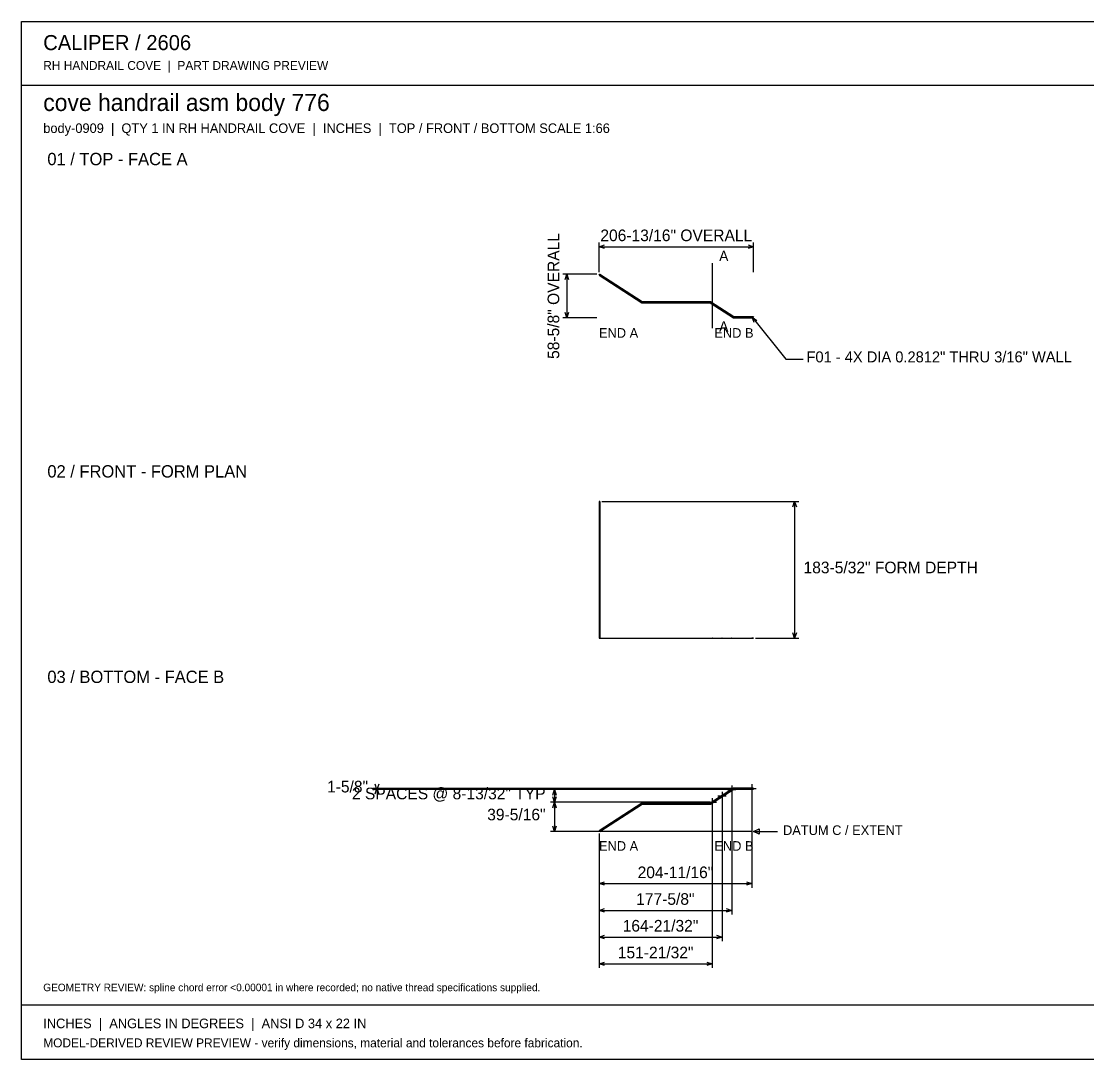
# Model space of a CAD drawing. Header units: inches. Extents: x 31 to 2213, y 31 to 1421.
# Drawn here: x 31 to 1458, y 31 to 1421 of the extents above; entities that cross this region are included whole.
import ezdxf
from ezdxf.enums import TextEntityAlignment as Align

# ---------------------------------------------------------------- set-up
doc = ezdxf.new("R2010")
doc.units = ezdxf.units.IN
doc.header["$MEASUREMENT"] = 0

msp = doc.modelspace()

# ---------------------------------------------------------------- linework, layer by layer
at = {"layer": 'ANNOTATION'}
for p, q in [((804.1, 1085.3), (804.1, 1124.7)), ((804.1, 1119.2), (811.4, 1121.5)), ((804.1, 1119.2), (1010.9, 1119.2)), ((811.4, 1116.9), (804.1, 1119.2)), ((1003.6, 1121.5), (1010.9, 1119.2)), ((1010.9, 1119.2), (1003.6, 1116.9)), ((1010.9, 1085.3), (1010.9, 1124.7)), ((955.7, 1097.2), (955.7, 1010.2)), ((801.3, 1082.6), (755.5, 1082.6)), ((758.7, 1075.2), (761, 1082.6)), ((761, 1082.6), (761, 1023.9)), ((761, 1082.6), (763.3, 1075.2)), ((761, 1023.9), (758.7, 1031.3)), ((763.3, 1031.3), (761, 1023.9)), ((801.3, 1023.9), (755.5, 1023.9)), ((1008.9, 1024.7), (1054.2, 968.9)), ((1011.7, 1017.6), (1008.9, 1024.7)), ((1008.9, 1024.7), (1015.3, 1020.5)), ((1054.2, 968.9), (1077.1, 968.9)), ((808, 778.2), (1071.4, 778.2)), ((1063.6, 770.9), (1065.9, 778.2)), ((1065.9, 778.2), (1065.9, 595.1)), ((1065.9, 778.2), (1068.2, 770.9)), ((1065.9, 595.1), (1063.6, 602.4)), ((1068.2, 602.4), (1065.9, 595.1)), ((1013.7, 595.1), (1071.4, 595.1)), ((507, 392.6), (504.7, 399.9)), ((509.3, 399.9), (507, 392.6)), ((1008.8, 399.7), (1008.8, 388.7)), ((1006, 394.2), (501.5, 394.2)), ((979, 392.6), (501.5, 392.6)), ((504.7, 386.8), (507, 394.2)), ((507, 394.2), (507, 392.6)), ((507, 394.2), (509.3, 386.8)), ((979, 392.6), (739, 392.6)), ((742.2, 385.2), (744.5, 392.6)), ((744.5, 392.6), (744.5, 375.8)), ((744.5, 392.6), (746.8, 385.2)), ((968.7, 389.7), (968.7, 378.7)), ((976.2, 392.6), (987.2, 392.6)), ((981.7, 398.1), (981.7, 387.1)), ((981.7, 389.8), (981.7, 225.5)), ((1003.3, 394.2), (1014.3, 394.2)), ((1008.8, 391.4), (1008.8, 261.3)), ((953, 375.8), (739, 375.8)), ((953, 375.8), (739, 375.8)), ((744.5, 375.8), (742.2, 383.1)), ((742.2, 368.4), (744.5, 375.8)), ((746.8, 383.1), (744.5, 375.8)), ((744.5, 375.8), (744.5, 336.4)), ((744.5, 375.8), (746.8, 368.4)), ((950.2, 375.8), (961.2, 375.8)), ((955.7, 381.3), (955.7, 370.3)), ((955.7, 373), (955.7, 154)), ((963.2, 384.2), (974.2, 384.2)), ((968.7, 381.4), (968.7, 189.8)), ((744.5, 336.4), (742.2, 343.8)), ((746.8, 343.8), (744.5, 336.4)), ((1008.2, 336.4), (739, 336.4)), ((804.1, 333.7), (804.1, 261.3)), ((804.1, 333.7), (804.1, 225.5)), ((804.1, 333.7), (804.1, 189.8)), ((804.1, 333.7), (804.1, 154)), ((1010.9, 336.4), (1018.2, 340.1)), ((1010.9, 336.4), (1043, 336.4)), ((1018.2, 332.8), (1010.9, 336.4)), ((1018.2, 340.1), (1018.2, 332.8)), ((804.1, 266.8), (811.4, 269.1)), ((804.1, 266.8), (1008.8, 266.8)), ((811.4, 264.5), (804.1, 266.8)), ((1001.4, 269.1), (1008.8, 266.8)), ((1008.8, 266.8), (1001.4, 264.5)), ((804.1, 231), (811.4, 233.3)), ((804.1, 231), (981.7, 231)), ((811.4, 228.7), (804.1, 231)), ((974.4, 233.3), (981.7, 231)), ((981.7, 231), (974.4, 228.7)), ((804.1, 195.3), (811.4, 197.6)), ((804.1, 195.3), (968.7, 195.3)), ((811.4, 193), (804.1, 195.3)), ((961.4, 197.6), (968.7, 195.3)), ((968.7, 195.3), (961.4, 193)), ((804.1, 159.5), (811.4, 161.8)), ((804.1, 159.5), (955.7, 159.5)), ((811.4, 157.2), (804.1, 159.5)), ((948.4, 161.8), (955.7, 159.5)), ((955.7, 159.5), (948.4, 157.2))]:
    msp.add_line(p, q, dxfattribs=at)
at = {"layer": 'OUTLINE'}
for p, q in [((31.2, 1420.8), (2212.8, 1420.8)), ((31.2, 31.2), (31.2, 1420.8)), ((31.2, 1335.6), (2212.8, 1335.6)), ((805.1, 1082.6), (804.1, 1081)), ((804.1, 1081), (805.1, 1082.6)), ((804.1, 1081), (804.2, 1080.9)), ((804.1, 1081), (861.3, 1044)), ((805.3, 1082.5), (804.2, 1080.9)), ((804.2, 1080.9), (805.3, 1082.5)), ((804.2, 1080.9), (861.3, 1044)), ((805.1, 1082.6), (861.8, 1045.9)), ((805.3, 1082.5), (805.1, 1082.6)), ((805.3, 1082.5), (861.8, 1045.9)), ((861.3, 1044), (953, 1044)), ((861.3, 1044), (953, 1044)), ((861.8, 1045.9), (953.5, 1045.9)), ((861.8, 1045.9), (953.5, 1045.9)), ((953, 1044), (984, 1023.9)), ((953, 1044), (984, 1023.9)), ((953.5, 1045.9), (984.5, 1025.8)), ((953.5, 1045.9), (984.5, 1025.8)), ((984, 1023.9), (1009.7, 1023.9)), ((984, 1023.9), (1009.7, 1023.9)), ((984.5, 1025.8), (1010.9, 1025.8)), ((984.5, 1025.8), (1010.9, 1025.8)), ((1010.9, 1025.8), (1009.7, 1023.9)), ((1009.7, 1023.9), (1010.9, 1025.8)), ((805.1, 778.2), (804.1, 778.2)), ((804.1, 778.2), (804.2, 778.2)), ((804.1, 778.2), (804.1, 595.1)), ((804.2, 778.2), (804.2, 595.3)), ((804.2, 778.2), (805.3, 778.2)), ((805.1, 778.2), (805.1, 595.1)), ((805.3, 778.2), (805.1, 778.2)), ((805.3, 778.2), (805.3, 595.3)), ((804.1, 595.1), (861.3, 595.1)), ((804.1, 595.1), (805.1, 595.1)), ((804.2, 595.3), (861.3, 595.3)), ((805.3, 595.3), (804.2, 595.3)), ((805.1, 595.1), (861.8, 595.1)), ((805.3, 595.3), (861.8, 595.3)), ((861.3, 595.3), (861.3, 595.1)), ((861.3, 595.3), (953, 595.3)), ((861.3, 595.1), (953, 595.1)), ((861.8, 595.1), (861.8, 595.3)), ((861.8, 595.3), (953.5, 595.3)), ((861.8, 595.1), (953.5, 595.1)), ((953, 595.3), (984, 595.3)), ((953, 595.3), (953, 595.1)), ((953, 595.1), (984, 595.1)), ((953.5, 595.3), (984.5, 595.3)), ((953.5, 595.1), (953.5, 595.3)), ((953.5, 595.1), (984.5, 595.1)), ((955.6, 595.3), (955.6, 595.3)), ((955.6, 595.3), (955.6, 595.3)), ((955.6, 595.3), (955.6, 595.3)), ((955.6, 595.3), (955.6, 595.3)), ((955.6, 595.3), (955.6, 595.3)), ((955.6, 595.3), (955.7, 595.3)), ((955.7, 595.3), (955.6, 595.3)), ((955.6, 595.3), (955.6, 595.3)), ((955.6, 595.3), (955.6, 595.3)), ((955.6, 595.3), (955.6, 595.3)), ((955.6, 595.3), (955.6, 595.3)), ((955.6, 595.3), (955.6, 595.3)), ((955.6, 595.3), (955.6, 595.3)), ((955.6, 595.3), (955.6, 595.3)), ((955.6, 595.3), (955.6, 595.3)), ((955.6, 595.3), (955.6, 595.3)), ((955.6, 595.3), (955.6, 595.3)), ((955.6, 595.3), (955.6, 595.3)), ((955.6, 595.3), (955.6, 595.3)), ((955.6, 595.3), (955.6, 595.3)), ((955.6, 595.3), (955.6, 595.3)), ((955.6, 595.3), (955.6, 595.3)), ((955.6, 595.3), (955.6, 595.3)), ((955.6, 595.3), (955.6, 595.3)), ((955.6, 595.3), (955.6, 595.3)), ((955.6, 595.3), (955.6, 595.3)), ((955.6, 595.3), (955.6, 595.3)), ((955.6, 595.3), (955.6, 595.3)), ((955.6, 595.3), (955.6, 595.3)), ((955.6, 595.3), (955.6, 595.3)), ((955.6, 595.3), (955.6, 595.3)), ((955.6, 595.3), (955.6, 595.3)), ((955.6, 595.3), (955.6, 595.3)), ((955.6, 595.3), (955.6, 595.3)), ((955.6, 595.3), (955.6, 595.3)), ((955.6, 595.3), (955.6, 595.3)), ((955.6, 595.1), (955.6, 595.3)), ((955.6, 595.1), (955.6, 595.1)), ((955.6, 595.1), (955.6, 595.1)), ((955.6, 595.1), (955.6, 595.1)), ((955.6, 595.1), (955.6, 595.1)), ((955.6, 595.1), (955.6, 595.1)), ((955.6, 595.1), (955.6, 595.1)), ((955.6, 595.1), (955.6, 595.1)), ((955.6, 595.1), (955.6, 595.1)), ((955.6, 595.1), (955.6, 595.1)), ((955.6, 595.1), (955.6, 595.1)), ((955.6, 595.1), (955.6, 595.1)), ((955.6, 595.1), (955.6, 595.1)), ((955.6, 595.1), (955.6, 595.1)), ((955.6, 595.1), (955.6, 595.1)), ((955.6, 595.1), (955.6, 595.1)), ((955.6, 595.1), (955.6, 595.1)), ((955.6, 595.1), (955.6, 595.1)), ((955.6, 595.1), (955.6, 595.1)), ((955.6, 595.1), (955.6, 595.1)), ((955.6, 595.1), (955.6, 595.1)), ((955.6, 595.1), (955.6, 595.1)), ((955.6, 595.1), (955.6, 595.1)), ((955.6, 595.1), (955.6, 595.1)), ((955.6, 595.1), (955.6, 595.1)), ((955.6, 595.1), (955.6, 595.1)), ((955.6, 595.1), (955.6, 595.1)), ((955.6, 595.1), (955.6, 595.1)), ((955.6, 595.1), (955.6, 595.1)), ((955.6, 595.1), (955.6, 595.1)), ((955.6, 595.1), (955.7, 595.1)), ((955.7, 595.1), (955.6, 595.1)), ((955.6, 595.1), (955.6, 595.1)), ((955.6, 595.1), (955.6, 595.1)), ((955.6, 595.1), (955.6, 595.1)), ((955.6, 595.1), (955.6, 595.1)), ((955.6, 595.1), (955.6, 595.1)), ((955.7, 595.3), (955.7, 595.3)), ((955.7, 595.3), (955.7, 595.3)), ((955.7, 595.3), (955.7, 595.3)), ((955.7, 595.3), (955.7, 595.3)), ((955.7, 595.3), (955.7, 595.3)), ((955.7, 595.3), (955.7, 595.3)), ((955.7, 595.3), (955.7, 595.3)), ((955.7, 595.3), (955.7, 595.3)), ((955.7, 595.3), (955.7, 595.3)), ((955.7, 595.3), (955.7, 595.3)), ((955.7, 595.3), (955.7, 595.3)), ((955.7, 595.3), (955.7, 595.3)), ((955.7, 595.3), (955.7, 595.3)), ((955.7, 595.3), (955.7, 595.3)), ((955.7, 595.3), (955.7, 595.3)), ((955.7, 595.3), (955.8, 595.3)), ((955.8, 595.3), (955.7, 595.3)), ((955.7, 595.3), (955.7, 595.3)), ((955.7, 595.3), (955.7, 595.3)), ((955.7, 595.3), (955.7, 595.3)), ((955.7, 595.3), (955.7, 595.3)), ((955.7, 595.3), (955.7, 595.3)), ((955.7, 595.3), (955.7, 595.3)), ((955.7, 595.3), (955.7, 595.3)), ((955.7, 595.3), (955.7, 595.3)), ((955.7, 595.3), (955.7, 595.3)), ((955.7, 595.3), (955.7, 595.3)), ((955.7, 595.3), (955.7, 595.3)), ((955.7, 595.3), (955.7, 595.3)), ((955.7, 595.3), (955.7, 595.3)), ((955.7, 595.3), (955.7, 595.3)), ((955.7, 595.1), (955.7, 595.1)), ((955.7, 595.1), (955.7, 595.1)), ((955.7, 595.1), (955.7, 595.1)), ((955.7, 595.1), (955.7, 595.1)), ((955.7, 595.1), (955.7, 595.1)), ((955.7, 595.1), (955.7, 595.1)), ((955.7, 595.1), (955.7, 595.1)), ((955.7, 595.1), (955.7, 595.1)), ((955.7, 595.1), (955.7, 595.1)), ((955.7, 595.1), (955.7, 595.1)), ((955.7, 595.1), (955.7, 595.1)), ((955.7, 595.1), (955.7, 595.1)), ((955.7, 595.1), (955.7, 595.1)), ((955.7, 595.1), (955.7, 595.1)), ((955.7, 595.1), (955.8, 595.1)), ((955.8, 595.1), (955.7, 595.1)), ((955.7, 595.1), (955.7, 595.1)), ((955.7, 595.1), (955.7, 595.1)), ((955.7, 595.1), (955.7, 595.1)), ((955.7, 595.1), (955.7, 595.1)), ((955.7, 595.1), (955.7, 595.1)), ((955.7, 595.1), (955.7, 595.1)), ((955.7, 595.1), (955.7, 595.1)), ((955.7, 595.1), (955.7, 595.1)), ((955.7, 595.1), (955.7, 595.1)), ((955.7, 595.1), (955.7, 595.1)), ((955.7, 595.1), (955.7, 595.1)), ((955.7, 595.1), (955.7, 595.1)), ((955.7, 595.1), (955.7, 595.1)), ((955.7, 595.1), (955.7, 595.1)), ((955.7, 595.1), (955.7, 595.1)), ((955.8, 595.3), (955.8, 595.3)), ((955.8, 595.3), (955.8, 595.3)), ((955.8, 595.3), (955.8, 595.3)), ((955.8, 595.3), (955.8, 595.3)), ((955.8, 595.3), (955.8, 595.3)), ((955.8, 595.3), (955.8, 595.3)), ((955.8, 595.3), (955.8, 595.3)), ((955.8, 595.3), (955.8, 595.3)), ((955.8, 595.3), (955.8, 595.3)), ((955.8, 595.3), (955.8, 595.3)), ((955.8, 595.3), (955.8, 595.3)), ((955.8, 595.3), (955.8, 595.3)), ((955.8, 595.3), (955.8, 595.3)), ((955.8, 595.3), (955.8, 595.3)), ((955.8, 595.3), (955.8, 595.3)), ((955.8, 595.3), (955.8, 595.3)), ((955.8, 595.3), (955.9, 595.3)), ((955.9, 595.3), (955.8, 595.3)), ((955.8, 595.3), (955.8, 595.3)), ((955.8, 595.3), (955.8, 595.3)), ((955.8, 595.3), (955.8, 595.3)), ((955.8, 595.3), (955.8, 595.3)), ((955.8, 595.3), (955.8, 595.3)), ((955.8, 595.3), (955.8, 595.3)), ((955.8, 595.3), (955.8, 595.3)), ((955.8, 595.3), (955.8, 595.3)), ((955.8, 595.3), (955.8, 595.3)), ((955.8, 595.3), (955.8, 595.3)), ((955.8, 595.3), (955.8, 595.3)), ((955.8, 595.3), (955.8, 595.3)), ((955.8, 595.3), (955.8, 595.3)), ((955.8, 595.3), (955.8, 595.3)), ((955.8, 595.3), (955.8, 595.3)), ((955.8, 595.3), (955.8, 595.3)), ((955.8, 595.1), (955.8, 595.1)), ((955.8, 595.1), (955.8, 595.1)), ((955.8, 595.1), (955.8, 595.1)), ((955.8, 595.1), (955.8, 595.1)), ((955.8, 595.1), (955.8, 595.1)), ((955.8, 595.1), (955.8, 595.1)), ((955.8, 595.1), (955.8, 595.1)), ((955.8, 595.1), (955.8, 595.1)), ((955.8, 595.1), (955.8, 595.1)), ((955.8, 595.1), (955.8, 595.1)), ((955.8, 595.1), (955.8, 595.1)), ((955.8, 595.1), (955.8, 595.1)), ((955.8, 595.1), (955.8, 595.1)), ((955.8, 595.1), (955.8, 595.1)), ((955.8, 595.1), (955.8, 595.1)), ((955.8, 595.1), (955.8, 595.1)), ((955.8, 595.1), (955.9, 595.1)), ((955.9, 595.1), (955.8, 595.1)), ((955.8, 595.1), (955.8, 595.1)), ((955.8, 595.1), (955.8, 595.1)), ((955.8, 595.1), (955.8, 595.1)), ((955.8, 595.1), (955.8, 595.1)), ((955.8, 595.1), (955.8, 595.1)), ((955.8, 595.1), (955.8, 595.1)), ((955.8, 595.1), (955.8, 595.1)), ((955.8, 595.1), (955.8, 595.1)), ((955.8, 595.1), (955.8, 595.1)), ((955.8, 595.1), (955.8, 595.1)), ((955.8, 595.1), (955.8, 595.1)), ((955.8, 595.1), (955.8, 595.1)), ((955.8, 595.1), (955.8, 595.1)), ((955.8, 595.1), (955.8, 595.1)), ((955.8, 595.1), (955.8, 595.1)), ((955.8, 595.1), (955.8, 595.1)), ((955.9, 595.3), (955.9, 595.3)), ((955.9, 595.3), (955.9, 595.3)), ((955.9, 595.3), (955.9, 595.3)), ((955.9, 595.3), (955.9, 595.3)), ((955.9, 595.3), (955.9, 595.3)), ((955.9, 595.3), (955.9, 595.3)), ((955.9, 595.3), (955.9, 595.3)), ((955.9, 595.3), (955.9, 595.3)), ((955.9, 595.3), (955.9, 595.3)), ((955.9, 595.3), (955.9, 595.3)), ((955.9, 595.3), (955.9, 595.3)), ((955.9, 595.3), (955.9, 595.3)), ((955.9, 595.3), (955.9, 595.3)), ((955.9, 595.3), (955.9, 595.3)), ((955.9, 595.3), (955.9, 595.3)), ((955.9, 595.3), (955.9, 595.3)), ((955.9, 595.3), (955.9, 595.3)), ((955.9, 595.3), (955.9, 595.3)), ((955.9, 595.3), (955.9, 595.3)), ((955.9, 595.3), (955.9, 595.3)), ((955.9, 595.3), (955.9, 595.3)), ((955.9, 595.3), (955.9, 595.3)), ((955.9, 595.3), (955.9, 595.3)), ((955.9, 595.3), (955.9, 595.3)), ((955.9, 595.3), (955.9, 595.3)), ((955.9, 595.3), (955.9, 595.3)), ((955.9, 595.3), (955.9, 595.3)), ((955.9, 595.1), (955.9, 595.3)), ((955.9, 595.1), (955.9, 595.1)), ((955.9, 595.1), (955.9, 595.1)), ((955.9, 595.1), (955.9, 595.1)), ((955.9, 595.1), (955.9, 595.1)), ((955.9, 595.1), (955.9, 595.1)), ((955.9, 595.1), (955.9, 595.1)), ((955.9, 595.1), (955.9, 595.1)), ((955.9, 595.1), (955.9, 595.1)), ((955.9, 595.1), (955.9, 595.1)), ((955.9, 595.1), (955.9, 595.1)), ((955.9, 595.1), (955.9, 595.1)), ((955.9, 595.1), (955.9, 595.1)), ((955.9, 595.1), (955.9, 595.1)), ((955.9, 595.1), (955.9, 595.1)), ((955.9, 595.1), (955.9, 595.1)), ((955.9, 595.1), (955.9, 595.1)), ((955.9, 595.1), (955.9, 595.1)), ((955.9, 595.1), (955.9, 595.1)), ((955.9, 595.1), (955.9, 595.1)), ((955.9, 595.1), (955.9, 595.1)), ((955.9, 595.1), (955.9, 595.1)), ((955.9, 595.1), (955.9, 595.1)), ((955.9, 595.1), (955.9, 595.1)), ((955.9, 595.1), (955.9, 595.1)), ((955.9, 595.1), (955.9, 595.1)), ((955.9, 595.1), (955.9, 595.1)), ((955.9, 595.1), (955.9, 595.1)), ((968.6, 595.1), (968.6, 595.3)), ((968.7, 595.3), (968.6, 595.3)), ((968.6, 595.3), (968.6, 595.3)), ((968.6, 595.3), (968.6, 595.3)), ((968.6, 595.3), (968.6, 595.3)), ((968.6, 595.3), (968.6, 595.3)), ((968.6, 595.3), (968.6, 595.3)), ((968.6, 595.3), (968.6, 595.3)), ((968.6, 595.3), (968.6, 595.3)), ((968.6, 595.3), (968.6, 595.3)), ((968.6, 595.3), (968.6, 595.3)), ((968.6, 595.3), (968.6, 595.3)), ((968.6, 595.3), (968.6, 595.3)), ((968.6, 595.3), (968.6, 595.3)), ((968.6, 595.3), (968.6, 595.3)), ((968.6, 595.3), (968.6, 595.3)), ((968.6, 595.3), (968.6, 595.3)), ((968.6, 595.3), (968.6, 595.3)), ((968.6, 595.3), (968.6, 595.3)), ((968.6, 595.3), (968.6, 595.3)), ((968.6, 595.3), (968.6, 595.3)), ((968.6, 595.3), (968.6, 595.3)), ((968.6, 595.3), (968.6, 595.3)), ((968.6, 595.3), (968.6, 595.3)), ((968.6, 595.3), (968.6, 595.3)), ((968.6, 595.3), (968.6, 595.3)), ((968.6, 595.3), (968.6, 595.3)), ((968.6, 595.3), (968.6, 595.3)), ((968.6, 595.3), (968.6, 595.3)), ((968.6, 595.3), (968.6, 595.3)), ((968.6, 595.3), (968.6, 595.3)), ((968.6, 595.3), (968.6, 595.3)), ((968.6, 595.3), (968.6, 595.3)), ((968.6, 595.3), (968.6, 595.3)), ((968.6, 595.3), (968.6, 595.3)), ((968.6, 595.3), (968.6, 595.3)), ((968.6, 595.3), (968.6, 595.3)), ((968.6, 595.3), (968.6, 595.3)), ((968.6, 595.3), (968.6, 595.3)), ((968.6, 595.3), (968.6, 595.3)), ((968.6, 595.3), (968.7, 595.3)), ((968.6, 595.1), (968.6, 595.1)), ((968.6, 595.1), (968.6, 595.1)), ((968.6, 595.1), (968.6, 595.1)), ((968.6, 595.1), (968.6, 595.1)), ((968.6, 595.1), (968.6, 595.1)), ((968.6, 595.1), (968.6, 595.1)), ((968.6, 595.1), (968.6, 595.1)), ((968.6, 595.1), (968.6, 595.1)), ((968.6, 595.1), (968.6, 595.1)), ((968.6, 595.1), (968.6, 595.1)), ((968.6, 595.1), (968.6, 595.1)), ((968.6, 595.1), (968.6, 595.1)), ((968.6, 595.1), (968.6, 595.1)), ((968.6, 595.1), (968.6, 595.1)), ((968.6, 595.1), (968.6, 595.1)), ((968.6, 595.1), (968.6, 595.1)), ((968.6, 595.1), (968.6, 595.1)), ((968.6, 595.1), (968.6, 595.1)), ((968.6, 595.1), (968.6, 595.1)), ((968.6, 595.1), (968.6, 595.1)), ((968.6, 595.1), (968.6, 595.1)), ((968.6, 595.1), (968.6, 595.1)), ((968.6, 595.1), (968.6, 595.1)), ((968.6, 595.1), (968.6, 595.1)), ((968.6, 595.1), (968.6, 595.1)), ((968.6, 595.1), (968.6, 595.1)), ((968.6, 595.1), (968.6, 595.1)), ((968.6, 595.1), (968.6, 595.1)), ((968.6, 595.1), (968.6, 595.1)), ((968.6, 595.1), (968.6, 595.1)), ((968.6, 595.1), (968.6, 595.1)), ((968.6, 595.1), (968.7, 595.1)), ((968.7, 595.1), (968.6, 595.1)), ((968.6, 595.1), (968.6, 595.1)), ((968.6, 595.1), (968.6, 595.1)), ((968.6, 595.1), (968.6, 595.1)), ((968.6, 595.1), (968.6, 595.1)), ((968.6, 595.1), (968.6, 595.1)), ((968.6, 595.1), (968.6, 595.1)), ((968.6, 595.1), (968.6, 595.1)), ((968.8, 595.3), (968.7, 595.3)), ((968.7, 595.3), (968.7, 595.3)), ((968.7, 595.3), (968.7, 595.3)), ((968.7, 595.3), (968.7, 595.3)), ((968.7, 595.3), (968.7, 595.3)), ((968.7, 595.3), (968.7, 595.3)), ((968.7, 595.3), (968.7, 595.3)), ((968.7, 595.3), (968.7, 595.3)), ((968.7, 595.3), (968.7, 595.3)), ((968.7, 595.3), (968.7, 595.3)), ((968.7, 595.3), (968.7, 595.3)), ((968.7, 595.3), (968.7, 595.3)), ((968.7, 595.3), (968.7, 595.3)), ((968.7, 595.3), (968.7, 595.3)), ((968.7, 595.3), (968.7, 595.3)), ((968.7, 595.3), (968.7, 595.3)), ((968.7, 595.3), (968.7, 595.3)), ((968.7, 595.3), (968.7, 595.3)), ((968.7, 595.3), (968.7, 595.3)), ((968.7, 595.3), (968.7, 595.3)), ((968.7, 595.3), (968.7, 595.3)), ((968.7, 595.3), (968.7, 595.3)), ((968.7, 595.3), (968.7, 595.3)), ((968.7, 595.3), (968.7, 595.3)), ((968.7, 595.3), (968.7, 595.3)), ((968.7, 595.3), (968.7, 595.3)), ((968.7, 595.3), (968.7, 595.3)), ((968.7, 595.3), (968.7, 595.3)), ((968.7, 595.3), (968.7, 595.3)), ((968.7, 595.3), (968.8, 595.3)), ((968.7, 595.1), (968.7, 595.1)), ((968.7, 595.1), (968.7, 595.1)), ((968.7, 595.1), (968.7, 595.1)), ((968.7, 595.1), (968.7, 595.1)), ((968.7, 595.1), (968.7, 595.1)), ((968.7, 595.1), (968.7, 595.1)), ((968.7, 595.1), (968.7, 595.1)), ((968.7, 595.1), (968.7, 595.1)), ((968.7, 595.1), (968.7, 595.1)), ((968.7, 595.1), (968.7, 595.1)), ((968.7, 595.1), (968.7, 595.1)), ((968.7, 595.1), (968.7, 595.1)), ((968.7, 595.1), (968.7, 595.1)), ((968.7, 595.1), (968.7, 595.1)), ((968.7, 595.1), (968.8, 595.1)), ((968.8, 595.1), (968.7, 595.1)), ((968.7, 595.1), (968.7, 595.1)), ((968.7, 595.1), (968.7, 595.1)), ((968.7, 595.1), (968.7, 595.1)), ((968.7, 595.1), (968.7, 595.1)), ((968.7, 595.1), (968.7, 595.1)), ((968.7, 595.1), (968.7, 595.1)), ((968.7, 595.1), (968.7, 595.1)), ((968.7, 595.1), (968.7, 595.1)), ((968.7, 595.1), (968.7, 595.1)), ((968.7, 595.1), (968.7, 595.1)), ((968.7, 595.1), (968.7, 595.1)), ((968.7, 595.1), (968.7, 595.1)), ((968.7, 595.1), (968.7, 595.1)), ((968.7, 595.1), (968.7, 595.1)), ((968.8, 595.1), (968.8, 595.3)), ((968.8, 595.3), (968.8, 595.3)), ((968.8, 595.3), (968.8, 595.3)), ((968.8, 595.3), (968.8, 595.3)), ((968.8, 595.3), (968.8, 595.3)), ((968.8, 595.3), (968.8, 595.3)), ((968.8, 595.3), (968.8, 595.3)), ((968.8, 595.3), (968.8, 595.3)), ((968.8, 595.3), (968.8, 595.3)), ((968.8, 595.3), (968.8, 595.3)), ((968.8, 595.3), (968.8, 595.3)), ((968.8, 595.3), (968.8, 595.3)), ((968.8, 595.3), (968.8, 595.3)), ((968.8, 595.3), (968.8, 595.3)), ((968.8, 595.3), (968.8, 595.3)), ((968.8, 595.3), (968.8, 595.3)), ((968.8, 595.3), (968.8, 595.3)), ((968.8, 595.3), (968.8, 595.3)), ((968.8, 595.3), (968.8, 595.3)), ((968.8, 595.3), (968.8, 595.3)), ((968.8, 595.3), (968.8, 595.3)), ((968.8, 595.3), (968.8, 595.3)), ((968.8, 595.3), (968.8, 595.3)), ((968.8, 595.3), (968.8, 595.3)), ((968.8, 595.3), (968.8, 595.3)), ((968.8, 595.3), (968.8, 595.3)), ((968.8, 595.3), (968.8, 595.3)), ((968.8, 595.3), (968.8, 595.3)), ((968.8, 595.3), (968.8, 595.3)), ((968.8, 595.3), (968.8, 595.3)), ((968.8, 595.3), (968.8, 595.3)), ((968.8, 595.3), (968.8, 595.3)), ((968.8, 595.3), (968.8, 595.3)), ((968.8, 595.3), (968.8, 595.3)), ((968.8, 595.3), (968.8, 595.3)), ((968.8, 595.3), (968.9, 595.3)), ((968.9, 595.3), (968.8, 595.3)), ((968.8, 595.1), (968.8, 595.1)), ((968.8, 595.1), (968.8, 595.1)), ((968.8, 595.1), (968.8, 595.1)), ((968.8, 595.1), (968.8, 595.1)), ((968.8, 595.1), (968.8, 595.1)), ((968.8, 595.1), (968.8, 595.1)), ((968.8, 595.1), (968.8, 595.1)), ((968.8, 595.1), (968.8, 595.1)), ((968.8, 595.1), (968.8, 595.1)), ((968.8, 595.1), (968.8, 595.1)), ((968.8, 595.1), (968.8, 595.1)), ((968.8, 595.1), (968.8, 595.1)), ((968.8, 595.1), (968.8, 595.1)), ((968.8, 595.1), (968.8, 595.1)), ((968.8, 595.1), (968.8, 595.1)), ((968.8, 595.1), (968.8, 595.1)), ((968.8, 595.1), (968.8, 595.1)), ((968.8, 595.1), (968.9, 595.1)), ((968.9, 595.1), (968.8, 595.1)), ((968.8, 595.1), (968.8, 595.1)), ((968.8, 595.1), (968.8, 595.1)), ((968.8, 595.1), (968.8, 595.1)), ((968.8, 595.1), (968.8, 595.1)), ((968.8, 595.1), (968.8, 595.1)), ((968.8, 595.1), (968.8, 595.1)), ((968.8, 595.1), (968.8, 595.1)), ((968.8, 595.1), (968.8, 595.1)), ((968.8, 595.1), (968.8, 595.1)), ((968.8, 595.1), (968.8, 595.1)), ((968.8, 595.1), (968.8, 595.1)), ((968.8, 595.1), (968.8, 595.1)), ((968.8, 595.1), (968.8, 595.1)), ((968.8, 595.1), (968.8, 595.1)), ((968.8, 595.1), (968.8, 595.1)), ((968.8, 595.1), (968.8, 595.1)), ((968.8, 595.1), (968.8, 595.1)), ((968.9, 595.3), (968.9, 595.3)), ((968.9, 595.3), (968.9, 595.3)), ((968.9, 595.3), (968.9, 595.3)), ((968.9, 595.3), (968.9, 595.3)), ((968.9, 595.3), (968.9, 595.3)), ((968.9, 595.3), (968.9, 595.3)), ((968.9, 595.3), (968.9, 595.3)), ((968.9, 595.3), (968.9, 595.3)), ((968.9, 595.3), (968.9, 595.3)), ((968.9, 595.3), (968.9, 595.3)), ((968.9, 595.3), (968.9, 595.3)), ((968.9, 595.3), (968.9, 595.3)), ((968.9, 595.3), (968.9, 595.3)), ((968.9, 595.3), (968.9, 595.3)), ((968.9, 595.3), (968.9, 595.3)), ((968.9, 595.3), (968.9, 595.3)), ((968.9, 595.3), (968.9, 595.3)), ((968.9, 595.3), (968.9, 595.3)), ((968.9, 595.3), (968.9, 595.3)), ((968.9, 595.3), (968.9, 595.3)), ((968.9, 595.3), (968.9, 595.3)), ((968.9, 595.3), (968.9, 595.3)), ((968.9, 595.1), (968.9, 595.1)), ((968.9, 595.1), (968.9, 595.1)), ((968.9, 595.1), (968.9, 595.1)), ((968.9, 595.1), (968.9, 595.1)), ((968.9, 595.1), (968.9, 595.1)), ((968.9, 595.1), (968.9, 595.1)), ((968.9, 595.1), (968.9, 595.1)), ((968.9, 595.1), (968.9, 595.1)), ((968.9, 595.1), (968.9, 595.1)), ((968.9, 595.1), (968.9, 595.1)), ((968.9, 595.1), (968.9, 595.1)), ((968.9, 595.1), (968.9, 595.1)), ((968.9, 595.1), (968.9, 595.1)), ((968.9, 595.1), (968.9, 595.1)), ((968.9, 595.1), (968.9, 595.1)), ((968.9, 595.1), (968.9, 595.1)), ((968.9, 595.1), (968.9, 595.1)), ((968.9, 595.1), (968.9, 595.1)), ((968.9, 595.1), (968.9, 595.1)), ((968.9, 595.1), (968.9, 595.1)), ((968.9, 595.1), (968.9, 595.1)), ((968.9, 595.1), (968.9, 595.1)), ((981.6, 595.1), (981.6, 595.3)), ((981.7, 595.3), (981.6, 595.3)), ((981.6, 595.3), (981.6, 595.3)), ((981.6, 595.3), (981.6, 595.3)), ((981.6, 595.3), (981.6, 595.3)), ((981.6, 595.3), (981.6, 595.3)), ((981.6, 595.3), (981.6, 595.3)), ((981.6, 595.3), (981.6, 595.3)), ((981.6, 595.3), (981.6, 595.3)), ((981.6, 595.3), (981.6, 595.3)), ((981.6, 595.3), (981.6, 595.3)), ((981.6, 595.3), (981.6, 595.3)), ((981.6, 595.3), (981.6, 595.3)), ((981.6, 595.3), (981.6, 595.3)), ((981.6, 595.3), (981.6, 595.3)), ((981.6, 595.3), (981.6, 595.3)), ((981.6, 595.3), (981.6, 595.3)), ((981.6, 595.3), (981.6, 595.3)), ((981.6, 595.3), (981.6, 595.3)), ((981.6, 595.3), (981.6, 595.3)), ((981.6, 595.3), (981.6, 595.3)), ((981.6, 595.3), (981.6, 595.3)), ((981.6, 595.3), (981.6, 595.3)), ((981.6, 595.3), (981.6, 595.3)), ((981.6, 595.3), (981.6, 595.3)), ((981.6, 595.3), (981.6, 595.3)), ((981.6, 595.3), (981.6, 595.3)), ((981.6, 595.3), (981.6, 595.3)), ((981.6, 595.3), (981.6, 595.3)), ((981.6, 595.3), (981.6, 595.3)), ((981.6, 595.3), (981.6, 595.3)), ((981.6, 595.3), (981.6, 595.3)), ((981.6, 595.3), (981.6, 595.3)), ((981.6, 595.3), (981.6, 595.3)), ((981.6, 595.3), (981.6, 595.3)), ((981.6, 595.3), (981.6, 595.3)), ((981.6, 595.3), (981.6, 595.3)), ((981.6, 595.3), (981.6, 595.3)), ((981.6, 595.3), (981.6, 595.3)), ((981.6, 595.3), (981.6, 595.3)), ((981.6, 595.3), (981.6, 595.3)), ((981.6, 595.3), (981.6, 595.3)), ((981.6, 595.3), (981.6, 595.3)), ((981.6, 595.3), (981.7, 595.3)), ((981.6, 595.1), (981.6, 595.1)), ((981.6, 595.1), (981.6, 595.1)), ((981.6, 595.1), (981.6, 595.1)), ((981.6, 595.1), (981.6, 595.1)), ((981.6, 595.1), (981.6, 595.1)), ((981.6, 595.1), (981.6, 595.1)), ((981.6, 595.1), (981.6, 595.1)), ((981.6, 595.1), (981.6, 595.1)), ((981.6, 595.1), (981.6, 595.1)), ((981.6, 595.1), (981.6, 595.1)), ((981.6, 595.1), (981.6, 595.1)), ((981.6, 595.1), (981.6, 595.1)), ((981.6, 595.1), (981.6, 595.1)), ((981.6, 595.1), (981.6, 595.1)), ((981.6, 595.1), (981.6, 595.1)), ((981.6, 595.1), (981.6, 595.1)), ((981.6, 595.1), (981.6, 595.1)), ((981.6, 595.1), (981.6, 595.1)), ((981.6, 595.1), (981.6, 595.1)), ((981.6, 595.1), (981.6, 595.1)), ((981.6, 595.1), (981.6, 595.1)), ((981.6, 595.1), (981.6, 595.1)), ((981.6, 595.1), (981.6, 595.1)), ((981.6, 595.1), (981.6, 595.1)), ((981.6, 595.1), (981.6, 595.1)), ((981.6, 595.1), (981.6, 595.1)), ((981.6, 595.1), (981.6, 595.1)), ((981.6, 595.1), (981.6, 595.1)), ((981.6, 595.1), (981.6, 595.1)), ((981.6, 595.1), (981.6, 595.1)), ((981.6, 595.1), (981.6, 595.1)), ((981.6, 595.1), (981.6, 595.1)), ((981.6, 595.1), (981.7, 595.1)), ((981.7, 595.1), (981.6, 595.1)), ((981.6, 595.1), (981.6, 595.1)), ((981.6, 595.1), (981.6, 595.1)), ((981.6, 595.1), (981.6, 595.1)), ((981.6, 595.1), (981.6, 595.1)), ((981.6, 595.1), (981.6, 595.1)), ((981.6, 595.1), (981.6, 595.1)), ((981.6, 595.1), (981.6, 595.1)), ((981.6, 595.1), (981.6, 595.1)), ((981.6, 595.1), (981.6, 595.1)), ((981.8, 595.3), (981.7, 595.3)), ((981.7, 595.3), (981.7, 595.3)), ((981.7, 595.3), (981.7, 595.3)), ((981.7, 595.3), (981.7, 595.3)), ((981.7, 595.3), (981.7, 595.3)), ((981.7, 595.3), (981.7, 595.3)), ((981.7, 595.3), (981.7, 595.3)), ((981.7, 595.3), (981.7, 595.3)), ((981.7, 595.3), (981.7, 595.3)), ((981.7, 595.3), (981.7, 595.3)), ((981.7, 595.3), (981.7, 595.3)), ((981.7, 595.3), (981.7, 595.3)), ((981.7, 595.3), (981.7, 595.3)), ((981.7, 595.3), (981.7, 595.3)), ((981.7, 595.3), (981.7, 595.3)), ((981.7, 595.3), (981.7, 595.3)), ((981.7, 595.3), (981.7, 595.3)), ((981.7, 595.3), (981.7, 595.3)), ((981.7, 595.3), (981.7, 595.3)), ((981.7, 595.3), (981.7, 595.3)), ((981.7, 595.3), (981.7, 595.3)), ((981.7, 595.3), (981.7, 595.3)), ((981.7, 595.3), (981.7, 595.3)), ((981.7, 595.3), (981.7, 595.3)), ((981.7, 595.3), (981.7, 595.3)), ((981.7, 595.3), (981.7, 595.3)), ((981.7, 595.3), (981.7, 595.3)), ((981.7, 595.3), (981.7, 595.3)), ((981.7, 595.3), (981.7, 595.3)), ((981.7, 595.3), (981.8, 595.3)), ((981.7, 595.1), (981.7, 595.1)), ((981.7, 595.1), (981.7, 595.1)), ((981.7, 595.1), (981.7, 595.1)), ((981.7, 595.1), (981.7, 595.1)), ((981.7, 595.1), (981.7, 595.1)), ((981.7, 595.1), (981.7, 595.1)), ((981.7, 595.1), (981.7, 595.1)), ((981.7, 595.1), (981.7, 595.1)), ((981.7, 595.1), (981.7, 595.1)), ((981.7, 595.1), (981.7, 595.1)), ((981.7, 595.1), (981.7, 595.1)), ((981.7, 595.1), (981.7, 595.1)), ((981.7, 595.1), (981.7, 595.1)), ((981.7, 595.1), (981.7, 595.1)), ((981.7, 595.1), (981.8, 595.1)), ((981.8, 595.1), (981.7, 595.1)), ((981.7, 595.1), (981.7, 595.1)), ((981.7, 595.1), (981.7, 595.1)), ((981.7, 595.1), (981.7, 595.1)), ((981.7, 595.1), (981.7, 595.1)), ((981.7, 595.1), (981.7, 595.1)), ((981.7, 595.1), (981.7, 595.1)), ((981.7, 595.1), (981.7, 595.1)), ((981.7, 595.1), (981.7, 595.1)), ((981.7, 595.1), (981.7, 595.1)), ((981.7, 595.1), (981.7, 595.1)), ((981.7, 595.1), (981.7, 595.1)), ((981.7, 595.1), (981.7, 595.1)), ((981.7, 595.1), (981.7, 595.1)), ((981.7, 595.1), (981.7, 595.1)), ((981.8, 595.3), (981.8, 595.3)), ((981.8, 595.3), (981.8, 595.3)), ((981.8, 595.3), (981.8, 595.3)), ((981.8, 595.3), (981.8, 595.3)), ((981.8, 595.3), (981.8, 595.3)), ((981.8, 595.3), (981.8, 595.3)), ((981.8, 595.3), (981.8, 595.3)), ((981.8, 595.3), (981.8, 595.3)), ((981.8, 595.3), (981.8, 595.3)), ((981.8, 595.3), (981.8, 595.3)), ((981.8, 595.3), (981.8, 595.3)), ((981.8, 595.3), (981.8, 595.3)), ((981.8, 595.3), (981.8, 595.3)), ((981.8, 595.3), (981.8, 595.3)), ((981.8, 595.3), (981.8, 595.3)), ((981.8, 595.3), (981.8, 595.3)), ((981.8, 595.3), (981.8, 595.3)), ((981.8, 595.3), (981.8, 595.3)), ((981.8, 595.3), (981.8, 595.3)), ((981.8, 595.3), (981.8, 595.3)), ((981.8, 595.3), (981.8, 595.3)), ((981.8, 595.3), (981.8, 595.3)), ((981.8, 595.3), (981.8, 595.3)), ((981.8, 595.3), (981.8, 595.3)), ((981.8, 595.3), (981.8, 595.3)), ((981.8, 595.3), (981.8, 595.3)), ((981.8, 595.3), (981.8, 595.3)), ((981.8, 595.3), (981.8, 595.3)), ((981.8, 595.3), (981.8, 595.3)), ((981.8, 595.3), (981.8, 595.3)), ((981.8, 595.3), (981.8, 595.3)), ((981.8, 595.3), (981.8, 595.3)), ((981.8, 595.3), (981.8, 595.3)), ((981.8, 595.3), (981.8, 595.3)), ((981.8, 595.3), (981.8, 595.3)), ((981.8, 595.3), (981.9, 595.3)), ((981.9, 595.3), (981.8, 595.3)), ((981.8, 595.3), (981.8, 595.3)), ((981.8, 595.3), (981.8, 595.3)), ((981.8, 595.3), (981.8, 595.3)), ((981.8, 595.1), (981.8, 595.3)), ((981.8, 595.1), (981.8, 595.1)), ((981.8, 595.1), (981.8, 595.1)), ((981.8, 595.1), (981.8, 595.1)), ((981.8, 595.1), (981.8, 595.1)), ((981.8, 595.1), (981.8, 595.1)), ((981.8, 595.1), (981.8, 595.1)), ((981.8, 595.1), (981.8, 595.1)), ((981.8, 595.1), (981.8, 595.1)), ((981.8, 595.1), (981.8, 595.1)), ((981.8, 595.1), (981.8, 595.1)), ((981.8, 595.1), (981.8, 595.1)), ((981.8, 595.1), (981.8, 595.1)), ((981.8, 595.1), (981.8, 595.1)), ((981.8, 595.1), (981.8, 595.1)), ((981.8, 595.1), (981.8, 595.1)), ((981.8, 595.1), (981.8, 595.1)), ((981.8, 595.1), (981.8, 595.1)), ((981.8, 595.1), (981.8, 595.1)), ((981.8, 595.1), (981.8, 595.1)), ((981.8, 595.1), (981.9, 595.1)), ((981.9, 595.1), (981.8, 595.1)), ((981.8, 595.1), (981.8, 595.1)), ((981.8, 595.1), (981.8, 595.1)), ((981.8, 595.1), (981.8, 595.1)), ((981.8, 595.1), (981.8, 595.1)), ((981.8, 595.1), (981.8, 595.1)), ((981.8, 595.1), (981.8, 595.1)), ((981.8, 595.1), (981.8, 595.1)), ((981.8, 595.1), (981.8, 595.1)), ((981.8, 595.1), (981.8, 595.1)), ((981.8, 595.1), (981.8, 595.1)), ((981.8, 595.1), (981.8, 595.1)), ((981.8, 595.1), (981.8, 595.1)), ((981.8, 595.1), (981.8, 595.1)), ((981.8, 595.1), (981.8, 595.1)), ((981.8, 595.1), (981.8, 595.1)), ((981.8, 595.1), (981.8, 595.1)), ((981.8, 595.1), (981.8, 595.1)), ((981.8, 595.1), (981.8, 595.1)), ((981.8, 595.1), (981.8, 595.1)), ((981.9, 595.3), (981.9, 595.3)), ((981.9, 595.3), (981.9, 595.3)), ((981.9, 595.3), (981.9, 595.3)), ((981.9, 595.3), (981.9, 595.3)), ((981.9, 595.3), (981.9, 595.3)), ((981.9, 595.3), (981.9, 595.3)), ((981.9, 595.3), (981.9, 595.3)), ((981.9, 595.3), (981.9, 595.3)), ((981.9, 595.3), (981.9, 595.3)), ((981.9, 595.3), (981.9, 595.3)), ((981.9, 595.3), (981.9, 595.3)), ((981.9, 595.3), (981.9, 595.3)), ((981.9, 595.3), (981.9, 595.3)), ((981.9, 595.3), (981.9, 595.3)), ((981.9, 595.3), (981.9, 595.3)), ((981.9, 595.1), (981.9, 595.1)), ((981.9, 595.1), (981.9, 595.1)), ((981.9, 595.1), (981.9, 595.1)), ((981.9, 595.1), (981.9, 595.1)), ((981.9, 595.1), (981.9, 595.1)), ((981.9, 595.1), (981.9, 595.1)), ((981.9, 595.1), (981.9, 595.1)), ((981.9, 595.1), (981.9, 595.1)), ((981.9, 595.1), (981.9, 595.1)), ((981.9, 595.1), (981.9, 595.1)), ((981.9, 595.1), (981.9, 595.1)), ((981.9, 595.1), (981.9, 595.1)), ((981.9, 595.1), (981.9, 595.1)), ((981.9, 595.1), (981.9, 595.1)), ((981.9, 595.1), (981.9, 595.1)), ((984, 595.3), (984, 595.1)), ((984, 595.3), (1009.7, 595.3)), ((984, 595.1), (1009.7, 595.1)), ((984.5, 595.3), (1010.9, 595.3)), ((984.5, 595.1), (984.5, 595.3)), ((984.5, 595.1), (1010.9, 595.1)), ((1008.7, 595.3), (1008.6, 595.3)), ((1008.6, 595.3), (1008.6, 595.3)), ((1008.6, 595.3), (1008.6, 595.3)), ((1008.6, 595.3), (1008.6, 595.3)), ((1008.6, 595.3), (1008.6, 595.3)), ((1008.6, 595.3), (1008.6, 595.3)), ((1008.6, 595.3), (1008.6, 595.3)), ((1008.6, 595.3), (1008.6, 595.3)), ((1008.6, 595.3), (1008.6, 595.3)), ((1008.6, 595.3), (1008.6, 595.3)), ((1008.6, 595.3), (1008.6, 595.3)), ((1008.6, 595.3), (1008.6, 595.3)), ((1008.6, 595.3), (1008.6, 595.3)), ((1008.6, 595.3), (1008.6, 595.3)), ((1008.6, 595.3), (1008.6, 595.3)), ((1008.6, 595.3), (1008.6, 595.3)), ((1008.6, 595.3), (1008.6, 595.3)), ((1008.6, 595.3), (1008.6, 595.3)), ((1008.6, 595.3), (1008.6, 595.3)), ((1008.6, 595.3), (1008.7, 595.3)), ((1008.7, 595.1), (1008.6, 595.1)), ((1008.6, 595.1), (1008.6, 595.1)), ((1008.6, 595.1), (1008.6, 595.1)), ((1008.6, 595.1), (1008.6, 595.1)), ((1008.6, 595.1), (1008.6, 595.1)), ((1008.6, 595.1), (1008.6, 595.1)), ((1008.6, 595.1), (1008.6, 595.1)), ((1008.6, 595.1), (1008.6, 595.1)), ((1008.6, 595.1), (1008.6, 595.1)), ((1008.6, 595.1), (1008.6, 595.1)), ((1008.6, 595.1), (1008.6, 595.1)), ((1008.6, 595.1), (1008.6, 595.1)), ((1008.6, 595.1), (1008.6, 595.1)), ((1008.6, 595.1), (1008.6, 595.1)), ((1008.6, 595.1), (1008.6, 595.1)), ((1008.6, 595.1), (1008.6, 595.1)), ((1008.6, 595.1), (1008.6, 595.1)), ((1008.6, 595.1), (1008.6, 595.1)), ((1008.6, 595.1), (1008.6, 595.1)), ((1008.6, 595.1), (1008.7, 595.1)), ((1008.7, 595.1), (1008.7, 595.3)), ((1008.7, 595.3), (1008.7, 595.3)), ((1008.7, 595.3), (1008.7, 595.3)), ((1008.7, 595.3), (1008.7, 595.3)), ((1008.7, 595.3), (1008.7, 595.3)), ((1008.7, 595.3), (1008.7, 595.3)), ((1008.7, 595.3), (1008.7, 595.3)), ((1008.7, 595.3), (1008.7, 595.3)), ((1008.7, 595.3), (1008.7, 595.3)), ((1008.7, 595.3), (1008.7, 595.3)), ((1008.7, 595.3), (1008.7, 595.3)), ((1008.7, 595.3), (1008.7, 595.3)), ((1008.7, 595.3), (1008.7, 595.3)), ((1008.7, 595.3), (1008.7, 595.3)), ((1008.7, 595.3), (1008.7, 595.3)), ((1008.7, 595.3), (1008.7, 595.3)), ((1008.7, 595.3), (1008.7, 595.3)), ((1008.7, 595.3), (1008.8, 595.3)), ((1008.8, 595.3), (1008.7, 595.3)), ((1008.7, 595.3), (1008.7, 595.3)), ((1008.7, 595.3), (1008.7, 595.3)), ((1008.7, 595.3), (1008.7, 595.3)), ((1008.7, 595.3), (1008.7, 595.3)), ((1008.7, 595.3), (1008.7, 595.3)), ((1008.7, 595.3), (1008.7, 595.3)), ((1008.7, 595.3), (1008.7, 595.3)), ((1008.7, 595.3), (1008.7, 595.3)), ((1008.7, 595.3), (1008.7, 595.3)), ((1008.7, 595.3), (1008.7, 595.3)), ((1008.7, 595.3), (1008.7, 595.3)), ((1008.7, 595.3), (1008.7, 595.3)), ((1008.7, 595.3), (1008.7, 595.3)), ((1008.7, 595.3), (1008.7, 595.3)), ((1008.7, 595.3), (1008.7, 595.3)), ((1008.7, 595.3), (1008.7, 595.3)), ((1008.7, 595.3), (1008.7, 595.3)), ((1008.7, 595.3), (1008.7, 595.3)), ((1008.7, 595.3), (1008.7, 595.3)), ((1008.8, 595.1), (1008.7, 595.1)), ((1008.7, 595.1), (1008.7, 595.1)), ((1008.7, 595.1), (1008.7, 595.1)), ((1008.7, 595.1), (1008.7, 595.1)), ((1008.7, 595.1), (1008.7, 595.1)), ((1008.7, 595.1), (1008.7, 595.1)), ((1008.7, 595.1), (1008.7, 595.1)), ((1008.7, 595.1), (1008.7, 595.1)), ((1008.7, 595.1), (1008.7, 595.1)), ((1008.7, 595.1), (1008.7, 595.1)), ((1008.7, 595.1), (1008.7, 595.1)), ((1008.7, 595.1), (1008.7, 595.1)), ((1008.7, 595.1), (1008.7, 595.1)), ((1008.7, 595.1), (1008.7, 595.1)), ((1008.7, 595.1), (1008.7, 595.1)), ((1008.7, 595.1), (1008.7, 595.1)), ((1008.7, 595.1), (1008.7, 595.1)), ((1008.7, 595.1), (1008.7, 595.1)), ((1008.7, 595.1), (1008.7, 595.1)), ((1008.7, 595.1), (1008.7, 595.1)), ((1008.7, 595.1), (1008.7, 595.1)), ((1008.7, 595.1), (1008.7, 595.1)), ((1008.7, 595.1), (1008.7, 595.1)), ((1008.7, 595.1), (1008.7, 595.1)), ((1008.7, 595.1), (1008.7, 595.1)), ((1008.7, 595.1), (1008.7, 595.1)), ((1008.7, 595.1), (1008.7, 595.1)), ((1008.7, 595.1), (1008.7, 595.1)), ((1008.7, 595.1), (1008.7, 595.1)), ((1008.7, 595.1), (1008.7, 595.1)), ((1008.7, 595.1), (1008.7, 595.1)), ((1008.7, 595.1), (1008.7, 595.1)), ((1008.7, 595.1), (1008.7, 595.1)), ((1008.7, 595.1), (1008.7, 595.1)), ((1008.7, 595.1), (1008.7, 595.1)), ((1008.7, 595.1), (1008.7, 595.1)), ((1008.7, 595.1), (1008.8, 595.1)), ((1008.8, 595.3), (1008.8, 595.3)), ((1008.8, 595.3), (1008.8, 595.3)), ((1008.8, 595.3), (1008.8, 595.3)), ((1008.8, 595.3), (1008.8, 595.3)), ((1008.8, 595.3), (1008.8, 595.3)), ((1008.8, 595.3), (1008.8, 595.3)), ((1008.8, 595.3), (1008.8, 595.3)), ((1008.8, 595.3), (1008.8, 595.3)), ((1008.8, 595.3), (1008.8, 595.3)), ((1008.8, 595.3), (1008.8, 595.3)), ((1008.8, 595.3), (1008.8, 595.3)), ((1008.8, 595.3), (1008.8, 595.3)), ((1008.8, 595.3), (1008.8, 595.3)), ((1008.8, 595.3), (1008.8, 595.3)), ((1008.8, 595.3), (1008.9, 595.3)), ((1008.9, 595.3), (1008.8, 595.3)), ((1008.8, 595.3), (1008.8, 595.3)), ((1008.8, 595.3), (1008.8, 595.3)), ((1008.8, 595.3), (1008.8, 595.3)), ((1008.8, 595.3), (1008.8, 595.3)), ((1008.8, 595.3), (1008.8, 595.3)), ((1008.8, 595.3), (1008.8, 595.3)), ((1008.8, 595.3), (1008.8, 595.3)), ((1008.8, 595.3), (1008.8, 595.3)), ((1008.8, 595.3), (1008.8, 595.3)), ((1008.8, 595.3), (1008.8, 595.3)), ((1008.8, 595.3), (1008.8, 595.3)), ((1008.8, 595.3), (1008.8, 595.3)), ((1008.8, 595.3), (1008.8, 595.3)), ((1008.8, 595.3), (1008.8, 595.3)), ((1008.9, 595.1), (1008.8, 595.1)), ((1008.8, 595.1), (1008.8, 595.1)), ((1008.8, 595.1), (1008.8, 595.1)), ((1008.8, 595.1), (1008.8, 595.1)), ((1008.8, 595.1), (1008.8, 595.1)), ((1008.8, 595.1), (1008.8, 595.1)), ((1008.8, 595.1), (1008.8, 595.1)), ((1008.8, 595.1), (1008.8, 595.1)), ((1008.8, 595.1), (1008.8, 595.1)), ((1008.8, 595.1), (1008.8, 595.1)), ((1008.8, 595.1), (1008.8, 595.1)), ((1008.8, 595.1), (1008.8, 595.1)), ((1008.8, 595.1), (1008.8, 595.1)), ((1008.8, 595.1), (1008.8, 595.1)), ((1008.8, 595.1), (1008.8, 595.1)), ((1008.8, 595.1), (1008.8, 595.1)), ((1008.8, 595.1), (1008.8, 595.1)), ((1008.8, 595.1), (1008.8, 595.1)), ((1008.8, 595.1), (1008.8, 595.1)), ((1008.8, 595.1), (1008.8, 595.1)), ((1008.8, 595.1), (1008.8, 595.1)), ((1008.8, 595.1), (1008.8, 595.1)), ((1008.8, 595.1), (1008.8, 595.1)), ((1008.8, 595.1), (1008.8, 595.1)), ((1008.8, 595.1), (1008.8, 595.1)), ((1008.8, 595.1), (1008.8, 595.1)), ((1008.8, 595.1), (1008.8, 595.1)), ((1008.8, 595.1), (1008.8, 595.1)), ((1008.8, 595.1), (1008.8, 595.1)), ((1008.8, 595.1), (1008.9, 595.1)), ((1008.9, 595.1), (1008.9, 595.3)), ((1008.9, 595.3), (1008.9, 595.3)), ((1008.9, 595.3), (1008.9, 595.3)), ((1008.9, 595.3), (1008.9, 595.3)), ((1008.9, 595.3), (1008.9, 595.3)), ((1008.9, 595.3), (1008.9, 595.3)), ((1008.9, 595.3), (1008.9, 595.3)), ((1008.9, 595.3), (1008.9, 595.3)), ((1008.9, 595.3), (1008.9, 595.3)), ((1008.9, 595.3), (1008.9, 595.3)), ((1008.9, 595.3), (1008.9, 595.3)), ((1008.9, 595.3), (1008.9, 595.3)), ((1008.9, 595.3), (1008.9, 595.3)), ((1008.9, 595.3), (1008.9, 595.3)), ((1008.9, 595.3), (1008.9, 595.3)), ((1008.9, 595.3), (1008.9, 595.3)), ((1008.9, 595.3), (1008.9, 595.3)), ((1008.9, 595.3), (1008.9, 595.3)), ((1008.9, 595.3), (1008.9, 595.3)), ((1008.9, 595.3), (1008.9, 595.3)), ((1008.9, 595.3), (1008.9, 595.3)), ((1008.9, 595.3), (1008.9, 595.3)), ((1008.9, 595.3), (1008.9, 595.3)), ((1008.9, 595.3), (1008.9, 595.3)), ((1008.9, 595.3), (1008.9, 595.3)), ((1008.9, 595.3), (1008.9, 595.3)), ((1008.9, 595.3), (1008.9, 595.3)), ((1008.9, 595.3), (1008.9, 595.3)), ((1008.9, 595.3), (1008.9, 595.3)), ((1008.9, 595.3), (1008.9, 595.3)), ((1008.9, 595.3), (1008.9, 595.3)), ((1008.9, 595.3), (1008.9, 595.3)), ((1008.9, 595.3), (1008.9, 595.3)), ((1008.9, 595.3), (1008.9, 595.3)), ((1008.9, 595.3), (1008.9, 595.3)), ((1008.9, 595.3), (1008.9, 595.3)), ((1008.9, 595.3), (1008.9, 595.3)), ((1008.9, 595.3), (1008.9, 595.3)), ((1008.9, 595.3), (1008.9, 595.3)), ((1008.9, 595.3), (1008.9, 595.3)), ((1008.9, 595.3), (1008.9, 595.3)), ((1008.9, 595.3), (1008.9, 595.3)), ((1008.9, 595.1), (1008.9, 595.1)), ((1008.9, 595.1), (1008.9, 595.1)), ((1008.9, 595.1), (1008.9, 595.1)), ((1008.9, 595.1), (1008.9, 595.1)), ((1008.9, 595.1), (1008.9, 595.1)), ((1008.9, 595.1), (1008.9, 595.1)), ((1008.9, 595.1), (1008.9, 595.1)), ((1008.9, 595.1), (1008.9, 595.1)), ((1008.9, 595.1), (1008.9, 595.1)), ((1008.9, 595.1), (1008.9, 595.1)), ((1008.9, 595.1), (1008.9, 595.1)), ((1008.9, 595.1), (1008.9, 595.1)), ((1008.9, 595.1), (1008.9, 595.1)), ((1008.9, 595.1), (1008.9, 595.1)), ((1008.9, 595.1), (1008.9, 595.1)), ((1008.9, 595.1), (1008.9, 595.1)), ((1008.9, 595.1), (1008.9, 595.1)), ((1008.9, 595.1), (1008.9, 595.1)), ((1008.9, 595.1), (1008.9, 595.1)), ((1008.9, 595.1), (1008.9, 595.1)), ((1008.9, 595.1), (1008.9, 595.1)), ((1008.9, 595.1), (1008.9, 595.1)), ((1008.9, 595.1), (1008.9, 595.1)), ((1008.9, 595.1), (1008.9, 595.1)), ((1008.9, 595.1), (1008.9, 595.1)), ((1008.9, 595.1), (1008.9, 595.1)), ((1008.9, 595.1), (1008.9, 595.1)), ((1008.9, 595.1), (1008.9, 595.1)), ((1008.9, 595.1), (1008.9, 595.1)), ((1008.9, 595.1), (1008.9, 595.1)), ((1008.9, 595.1), (1008.9, 595.1)), ((1008.9, 595.1), (1008.9, 595.1)), ((1008.9, 595.1), (1008.9, 595.1)), ((1008.9, 595.1), (1008.9, 595.1)), ((1008.9, 595.1), (1008.9, 595.1)), ((1008.9, 595.1), (1008.9, 595.1)), ((1008.9, 595.1), (1008.9, 595.1)), ((1008.9, 595.1), (1008.9, 595.1)), ((1008.9, 595.1), (1008.9, 595.1)), ((1008.9, 595.1), (1008.9, 595.1)), ((1008.9, 595.1), (1008.9, 595.1)), ((1010.9, 595.3), (1009.7, 595.3)), ((1009.7, 595.3), (1009.7, 595.1)), ((1009.7, 595.1), (1010.9, 595.1)), ((1010.9, 595.1), (1010.9, 595.3)), ((953, 375), (984, 395.1)), ((953, 375), (984, 395.1)), ((953.5, 373.1), (984.5, 393.2)), ((953.5, 373.1), (984.5, 393.2)), ((984, 395.1), (1009.7, 395.1)), ((984, 395.1), (1009.7, 395.1)), ((984.5, 393.2), (1010.9, 393.2)), ((984.5, 393.2), (1010.9, 393.2)), ((1010.9, 393.2), (1009.7, 395.1)), ((1009.7, 395.1), (1010.9, 393.2)), ((804.1, 338), (861.3, 375)), ((804.2, 338.1), (861.3, 375)), ((805.1, 336.4), (861.8, 373.1)), ((805.3, 336.5), (861.8, 373.1)), ((861.3, 375), (953, 375)), ((861.3, 375), (953, 375)), ((861.8, 373.1), (953.5, 373.1)), ((861.8, 373.1), (953.5, 373.1)), ((804.1, 338), (804.2, 338.1)), ((805.1, 336.4), (804.1, 338)), ((804.1, 338), (805.1, 336.4)), ((805.3, 336.5), (804.2, 338.1)), ((804.2, 338.1), (805.3, 336.5)), ((805.3, 336.5), (805.1, 336.4)), ((31.2, 104.5), (2212.8, 104.5)), ((2212.8, 31.2), (31.2, 31.2))]:
    msp.add_line(p, q, dxfattribs=at)
for centre in [(955.7, 1043.2), (968.7, 1034.8), (981.7, 1026.4), (1008.8, 1024.8), (981.7, 392.6), (1008.8, 394.2), (955.7, 375.8), (968.7, 384.2)]:
    msp.add_circle(centre, 0.141, dxfattribs=at)

# ---------------------------------------------------------------- texts
at = {"layer": 'ANNOTATION'}
for s, height, p in [('CALIPER / 2606', 20.167, (60.5, 1382.3)), ('RH HANDRAIL COVE  |  PART DRAWING PREVIEW', 11.917, (60.5, 1355.8)), ('cove handrail asm body 776', 22.917, (60.5, 1300.8)), ('body-0909  |  QTY 1 IN RH HANDRAIL COVE  |  INCHES  |  TOP / FRONT / BOTTOM SCALE 1:66', 12.833, (60.5, 1271.4)), ('01 / TOP - FACE A', 16.5, (66, 1228.3)), ('A', 13.8, (964.9, 1100)), ('A', 13.8, (964.9, 1005.6)), ('END A', 12.83, (804.1, 997.4)), ('F01 - 4X DIA 0.2812" THRU 3/16" WALL', 14.667, (1081.7, 964.4)), ('02 / FRONT - FORM PLAN', 16.5, (66, 810.3)), ('183-5/32" FORM DEPTH', 15.583, (1077.8, 682.1)), ('03 / BOTTOM - FACE B', 16.5, (66, 535.3)), ('DATUM C / EXTENT', 12.833, (1050.3, 331.9)), ('END A', 12.83, (804.1, 310.8)), ('GEOMETRY REVIEW: spline chord error <0.00001 in where recorded; no native thread specifications supplied.', 10.0833, (60.5, 122.8)), ('INCHES  |  ANGLES IN DEGREES  |  ANSI D 34 x 22 IN', 12.833, (60.5, 73.3)), ('MODEL-DERIVED REVIEW PREVIEW - verify dimensions, material and tolerances before fabrication.', 11.917, (60.5, 47.7))]:
    msp.add_text(s, height=height, dxfattribs=at).set_placement(p)
for s, height, p in [('206-13/16" OVERALL', 15.583, (907.5, 1126.6)), ('204-11/16"', 15.58, (906.4, 274.1)), ('177-5/8"', 15.58, (892.9, 238.4)), ('164-21/32"', 15.58, (886.4, 202.6)), ('151-21/32"', 15.58, (879.9, 166.8))]:
    msp.add_text(s, height=height, dxfattribs=at).set_placement(p, align=Align.CENTER)
msp.add_text('58-5/8" OVERALL', height=15.583, rotation=90, dxfattribs=at).set_placement((750.9, 1053.2), align=Align.CENTER)
for s, height, p in [('END B', 12.83, (1010.9, 997.4)), ('1-5/8"', 15.58, (495.1, 388.8)), ('2 SPACES @ 8-13/32" TYP', 15.583, (732.6, 379.6)), ('39-5/16"', 15.58, (732.6, 351.5)), ('END B', 12.83, (1010.9, 310.8))]:
    msp.add_text(s, height=height, dxfattribs=at).set_placement(p, align=Align.RIGHT)

doc.saveas('drawing.dxf')
